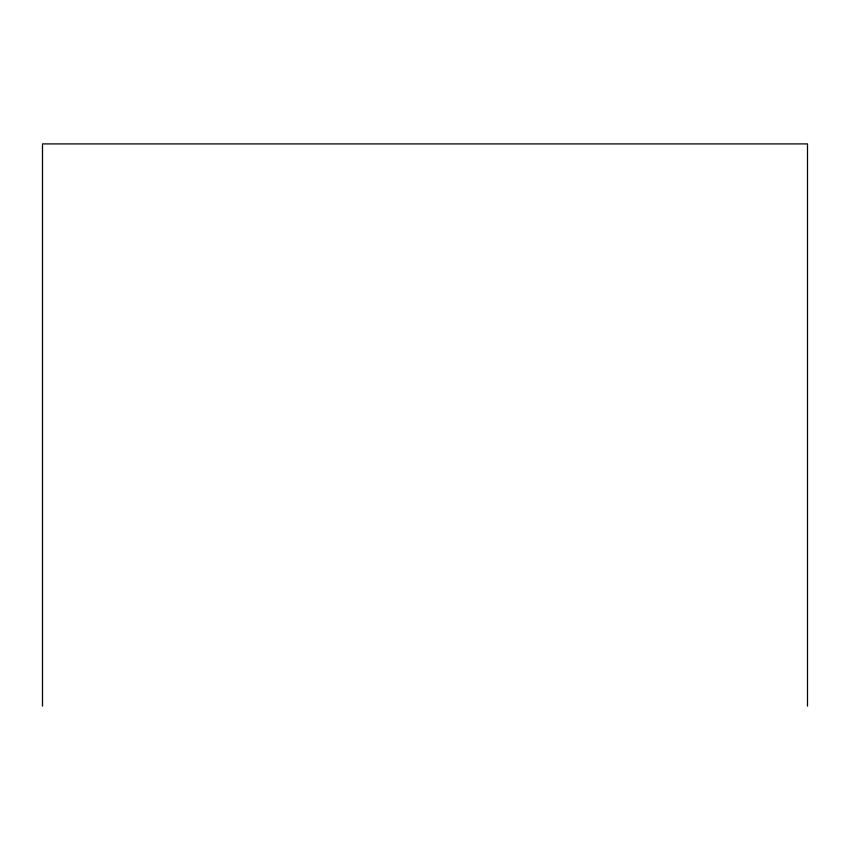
<?xml version="1.0" encoding="UTF-8"?>
<svg xmlns="http://www.w3.org/2000/svg" width="850" height="850" viewBox="0 0 850 850"><rect width="100%" height="100%" fill="white"/><g stroke="black" fill="none" stroke-linecap="round" stroke-linejoin="round"><path stroke-width="1.27" d="M807.5 706.095L807.5 143.905L42.5 143.905L42.5 706.095"/></g></svg>
